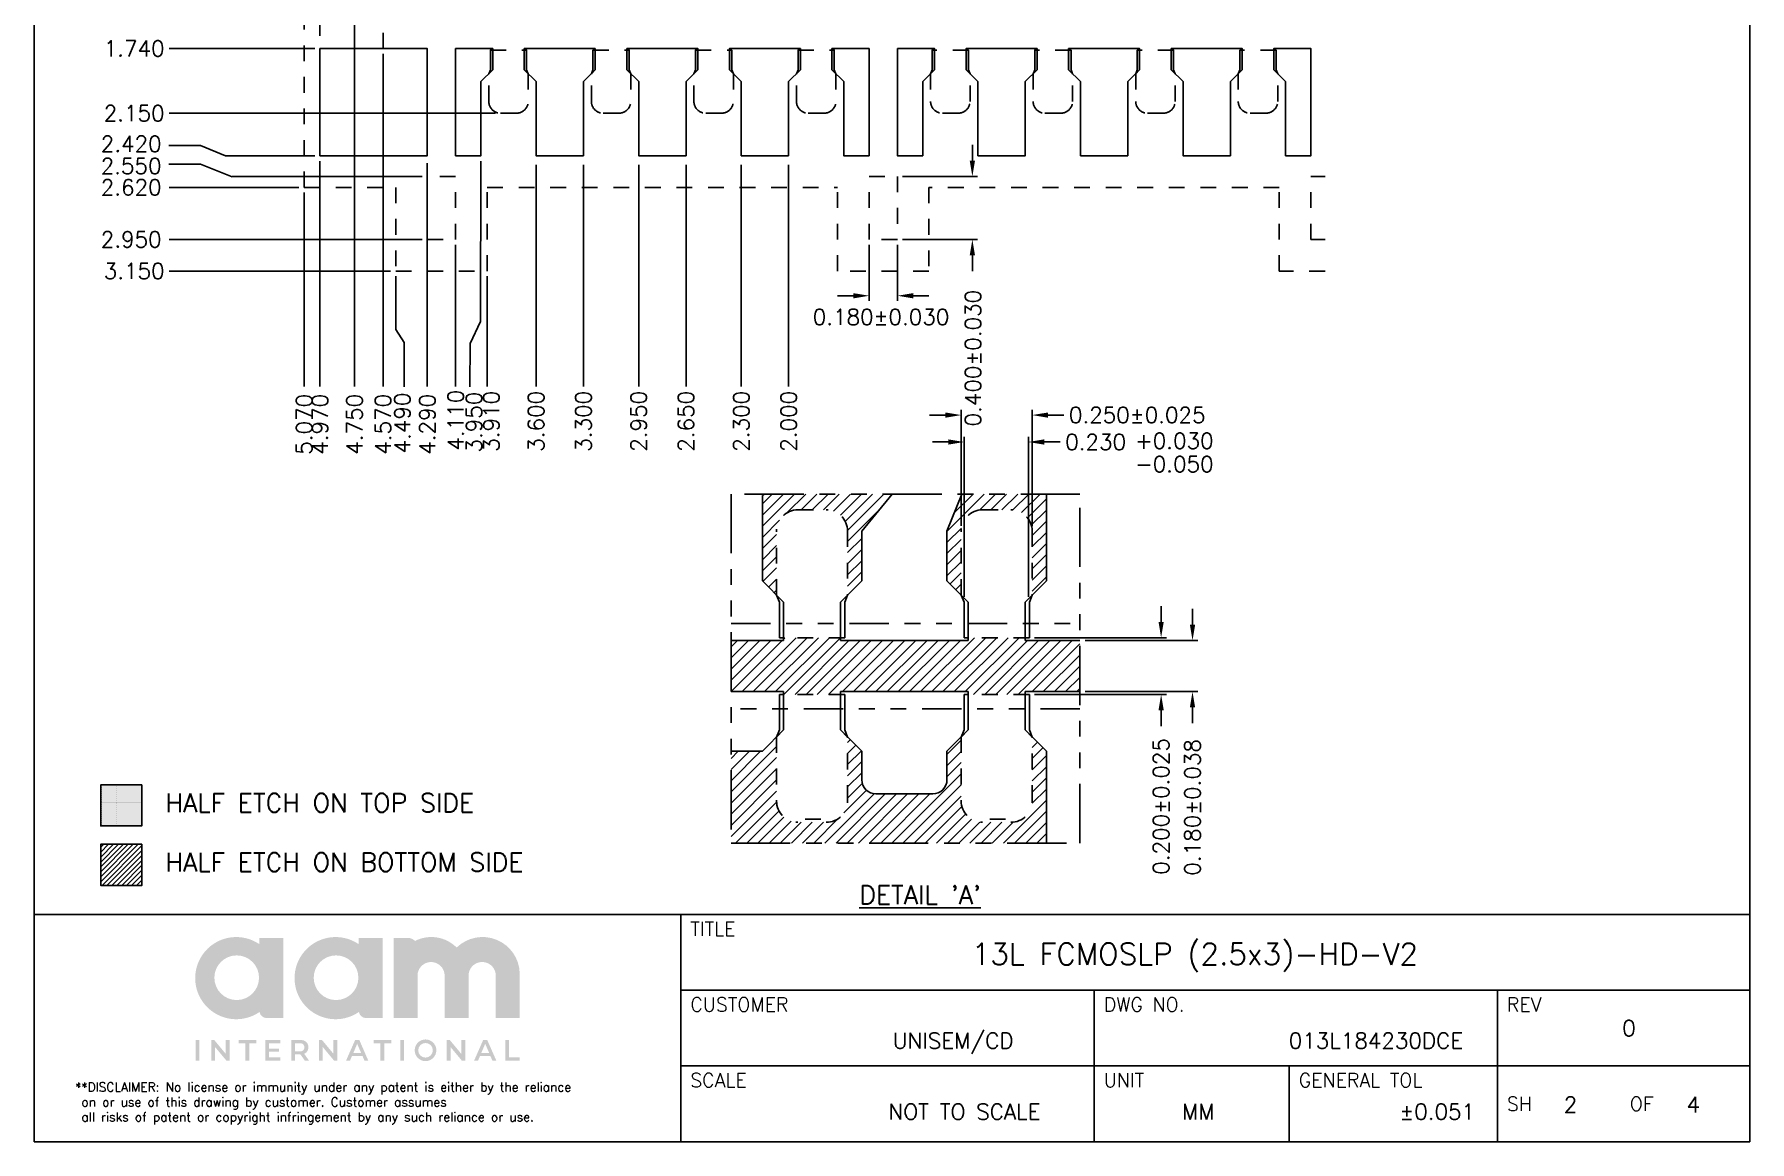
# Model space of a CAD drawing. Extents: x -336 to 28, y -457 to 7.
# Drawn here: x -6.78 to 4.09, y -8.67 to -1.65 of the extents above; entities that cross this region are included whole.
import ezdxf
from ezdxf.enums import TextEntityAlignment as Align

# ---------------------------------------------------------------- set-up
doc = ezdxf.new("R2010")
doc.units = 0
doc.header["$MEASUREMENT"] = 0
doc.linetypes.add('HIDDEN', pattern=[0.375, 0.25, -0.125])
doc.linetypes.add('PHANTOM', pattern=[2.5, 1.25, -0.25, 0.25, -0.25, 0.25, -0.25])
for name, color, linetype in [('2', 7, 'CONTINUOUS'), ('2C', 41, 'CONTINUOUS'), ('2D', 4, 'CONTINUOUS'), ('DRAWING-SHEET', 6, 'CONTINUOUS'), ('logo', 3, 'CONTINUOUS')]:
    doc.layers.add(name, color=color, linetype=linetype)
doc.styles.add('simplex', font='SIMPLEX.SHX')

# ---------------------------------------------------------------- blocks, each defined once
blk = doc.blocks.new('comp logo')
at = {"layer": 'logo', "true_color": 0xaa312c}
h = blk.add_hatch(color=15, dxfattribs=at)
h.dxf.hatch_style = 1
h.paths.add_polyline_path([(-5.48, 4.53), (-7.27, 4.53), (-7.27, 4.08, 1.889057), (-7.24, -0.94, 0.380764), (-6.69, -1.39), (-5.48, -1.39)])
h.paths.add_polyline_path([(-7.28, 1.59, -1), (-10.58, 1.59, -1)], flags=16)
h.paths.add_polyline_path([(1.86, 4.53), (0.07, 4.53), (0.07, 4.08, 1.889057), (0.1, -0.94, 0.380764), (0.65, -1.39), (1.86, -1.39)])
h.paths.add_polyline_path([(0.06, 1.59, -1), (-3.24, 1.59, -1)], flags=16)
h.paths.add_polyline_path([(4.25, 4.31, 0.127425), (3.82, 4.53), (2.66, 4.53), (2.66, -1.39), (4.43, -1.39), (4.43, 1.69, -1.057833), (6.43, 1.69), (6.43, -1.39), (8.2, -1.39), (8.2, 1.69, -1.055561), (10.21, 1.69), (10.21, -1.39), (11.98, -1.39), (11.98, 1.93, 0.652706), (7.32, 3.82, 0.324597)])
at = {"layer": 'logo'}
h = blk.add_hatch(color=7, dxfattribs=at)
h.dxf.hatch_style = 1
h.paths.add_polyline_path([(-11.96, -4.53), (-11.68, -4.53), (-11.68, -3.01), (-11.96, -3.01)])
h.paths.add_polyline_path([(-10.53, -3.53), (-9.69, -4.53), (-9.45, -4.53), (-9.45, -3.01), (-9.74, -3.01), (-9.74, -4.03), (-10.59, -3.01), (-10.81, -3.01), (-10.81, -4.53), (-10.53, -4.53)])
h.paths.add_polyline_path([(-8.29, -3.25), (-8.29, -4.53), (-8, -4.53), (-8, -3.25), (-7.48, -3.25), (-7.48, -3.01), (-8.79, -3.01), (-8.79, -3.25)])
h.paths.add_polyline_path([(-6.82, -3.01), (-6.82, -4.53), (-5.7, -4.53), (-5.7, -4.3), (-6.54, -4.3), (-6.54, -3.88), (-5.8, -3.88), (-5.8, -3.65), (-6.54, -3.65), (-6.54, -3.25), (-5.7, -3.25), (-5.7, -3.01)])
h.paths.add_polyline_path([(-4.9, -3.01), (-4.9, -4.53), (-4.63, -4.53), (-4.63, -4.08), (-4.22, -4.08), (-3.9, -4.53), (-3.59, -4.53), (-3.94, -4.03, 0.813597), (-4.16, -3.01)])
h.paths.add_polyline_path([(-4.63, -3.25), (-4.17, -3.25, -0.813374), (-4.17, -3.85), (-4.63, -3.85)], flags=16)
h.paths.add_polyline_path([(-2.85, -4.53), (-2.57, -4.53), (-2.57, -3.53), (-1.74, -4.53), (-1.5, -4.53), (-1.5, -3.01), (-1.78, -3.01), (-1.78, -4.03), (-2.63, -3.01), (-2.85, -3.01)])
h.paths.add_polyline_path([(-0.85, -4.53), (-0.56, -4.53), (-0.41, -4.18), (0.36, -4.18), (0.51, -4.53), (0.79, -4.53), (0.13, -3.01), (-0.18, -3.01)])
h.paths.add_polyline_path([(-0.03, -3.29), (0.26, -3.96), (-0.31, -3.96)], flags=16)
h.paths.add_polyline_path([(1.69, -3.25), (1.69, -4.53), (1.97, -4.53), (1.97, -3.25), (2.49, -3.25), (2.49, -3.01), (1.19, -3.01), (1.19, -3.25)])
h.paths.add_polyline_path([(3.15, -4.53), (3.43, -4.53), (3.43, -3.01), (3.15, -3.01)])
h.paths.add_polyline_path([(4.22, -3.77, 1), (5.82, -3.77, 1)])
h.paths.add_polyline_path([(5.56, -3.77, -1), (4.48, -3.77, -1)], flags=16)
h.paths.add_polyline_path([(6.81, -3.01), (6.59, -3.01), (6.59, -4.53), (6.87, -4.53), (6.87, -3.53), (7.7, -4.53), (7.95, -4.53), (7.95, -3.01), (7.66, -3.01), (7.66, -4.03)])
h.paths.add_polyline_path([(9.58, -3.01), (9.28, -3.01), (8.61, -4.53), (8.9, -4.53), (9.05, -4.18), (9.81, -4.18), (9.96, -4.53), (10.25, -4.53)])
h.paths.add_polyline_path([(9.43, -3.29), (9.72, -3.96), (9.14, -3.96)], flags=16)
h.paths.add_polyline_path([(10.91, -4.53), (11.98, -4.53), (11.98, -4.3), (11.18, -4.3), (11.18, -3.01), (10.91, -3.01)])

msp = doc.modelspace()

# ---------------------------------------------------------------- hatches: boundary and pattern name
at = {"layer": '2C'}
h = msp.add_hatch(dxfattribs=at)
h.set_pattern_fill('DOTS', color=256, scale=0.1, style=0)
h.set_pattern_definition([(0, (-293.5506014, -232.0617086), (0.003125, 0.00625), [0, -0.00625])])
h.paths.add_polyline_path([(0.85, -1.9), (0.875, -1.875), (0.875, -1.75), (0.86, -1.75), (0.86, -1.875)])
h.paths.add_polyline_path([(1.075, -1.75), (1.09, -1.75), (1.09, -1.875), (1.1, -1.9), (1.075, -1.875)])
h.paths.add_polyline_path([(0.2, -1.9), (0.225, -1.875), (0.225, -1.75), (0.21, -1.75), (0.21, -1.875)])
h.paths.add_polyline_path([(0.425, -1.75), (0.44, -1.75), (0.44, -1.875), (0.45, -1.9), (0.425, -1.875)])
h.paths.add_polyline_path([(-0.45, -1.9), (-0.425, -1.875), (-0.425, -1.75), (-0.44, -1.75), (-0.44, -1.875)])
h.paths.add_polyline_path([(-0.225, -1.75), (-0.21, -1.75), (-0.21, -1.875), (-0.2, -1.9), (-0.225, -1.875)])
h.paths.add_polyline_path([(-1.1, -1.9), (-1.075, -1.875), (-1.075, -1.75), (-1.09, -1.75), (-1.09, -1.875)])
h.paths.add_polyline_path([(-0.875, -1.75), (-0.86, -1.75), (-0.86, -1.875), (-0.85, -1.9), (-0.875, -1.875)])
h.paths.add_polyline_path([(1.3, 3.82), (1.175, 3.82), (1.1417, 3.8), (1.175, 3.81), (1.3, 3.81)])
h.paths.add_polyline_path([(1.1417, 4), (1.175, 3.98), (1.3, 3.98), (1.3, 3.99), (1.175, 3.99)])
h.paths.add_polyline_path([(1.3, 3.22), (1.175, 3.22), (1.1417, 3.2), (1.175, 3.21), (1.3, 3.21)])
h.paths.add_polyline_path([(1.1417, 3.4), (1.175, 3.38), (1.3, 3.38), (1.3, 3.39), (1.175, 3.39)])
h.paths.add_polyline_path([(1.3, 2.62), (1.175, 2.62), (1.1417, 2.6), (1.175, 2.61), (1.3, 2.61)])
h.paths.add_polyline_path([(1.1417, 2.8), (1.175, 2.78), (1.3, 2.78), (1.3, 2.79), (1.175, 2.79)])
h.paths.add_polyline_path([(0.875, 4.85), (0.86, 4.85), (0.86, 4.725), (0.85, 4.7), (0.875, 4.725)])
h.paths.add_polyline_path([(1.1, 4.7), (1.09, 4.725), (1.09, 4.85), (1.075, 4.85), (1.075, 4.725)])
h.paths.add_polyline_path([(0.225, 4.85), (0.21, 4.85), (0.21, 4.725), (0.2, 4.7), (0.225, 4.725)])
h.paths.add_polyline_path([(0.45, 4.7), (0.44, 4.725), (0.44, 4.85), (0.425, 4.85), (0.425, 4.725)])
h.paths.add_polyline_path([(-0.425, 4.85), (-0.44, 4.85), (-0.44, 4.725), (-0.45, 4.7), (-0.425, 4.725)])
h.paths.add_polyline_path([(-0.2, 4.7), (-0.21, 4.725), (-0.21, 4.85), (-0.225, 4.85), (-0.225, 4.725)])
h.paths.add_polyline_path([(-1.075, 4.85), (-1.09, 4.85), (-1.09, 4.725), (-1.1, 4.7), (-1.075, 4.725)])
h.paths.add_polyline_path([(-0.85, 4.7), (-0.86, 4.725), (-0.86, 4.85), (-0.875, 4.85), (-0.875, 4.725)])
h.paths.add_polyline_path([(0.875, 1.75), (0.86, 1.75), (0.86, 1.875), (0.85, 1.9), (0.875, 1.875)])
h.paths.add_polyline_path([(1.1, 1.9), (1.09, 1.875), (1.09, 1.75), (1.075, 1.75), (1.075, 1.875)])
h.paths.add_polyline_path([(0.225, 1.75), (0.21, 1.75), (0.21, 1.875), (0.2, 1.9), (0.225, 1.875)])
h.paths.add_polyline_path([(0.45, 1.9), (0.44, 1.875), (0.44, 1.75), (0.425, 1.75), (0.425, 1.875)])
h.paths.add_polyline_path([(-0.425, 1.75), (-0.44, 1.75), (-0.44, 1.875), (-0.45, 1.9), (-0.425, 1.875)])
h.paths.add_polyline_path([(-0.2, 1.9), (-0.21, 1.875), (-0.21, 1.75), (-0.225, 1.75), (-0.225, 1.875)])
h.paths.add_polyline_path([(-1.3, 2.91), (-1.175, 2.91), (-1.1417, 2.9), (-1.175, 2.92), (-1.3, 2.92)])
h.paths.add_polyline_path([(-1.3, 3.68), (-1.175, 3.68), (-1.1417, 3.7), (-1.175, 3.69), (-1.3, 3.69)])
h.paths.add_polyline_path([(-1.175, 3.52), (-1.1417, 3.5), (-1.175, 3.51), (-1.3, 3.51), (-1.3, 3.52)])
h.paths.add_polyline_path([(-1.1417, 3.1), (-1.175, 3.09), (-1.3, 3.09), (-1.3, 3.08), (-1.175, 3.08)])
h.paths.add_polyline_path([(-1.075, 1.75), (-1.09, 1.75), (-1.09, 1.875), (-1.1, 1.9), (-1.075, 1.875)])
h.paths.add_polyline_path([(-0.85, 1.9), (-0.86, 1.875), (-0.86, 1.75), (-0.875, 1.75), (-0.875, 1.875)])
h.paths.add_polyline_path([(1.3, 0.52), (1.175, 0.52), (1.1417, 0.5), (1.175, 0.51), (1.3, 0.51)])
h.paths.add_polyline_path([(1.1417, 0.7), (1.175, 0.68), (1.3, 0.68), (1.3, 0.69), (1.175, 0.69)])
h.paths.add_polyline_path([(1.3, -0.08), (1.175, -0.08), (1.1417, -0.1), (1.175, -0.09), (1.3, -0.09)])
h.paths.add_polyline_path([(1.1417, 0.1), (1.175, 0.08), (1.3, 0.08), (1.3, 0.09), (1.175, 0.09)])
h.paths.add_polyline_path([(1.3, -0.68), (1.175, -0.68), (1.1417, -0.7), (1.175, -0.69), (1.3, -0.69)])
h.paths.add_polyline_path([(1.1417, -0.5), (1.175, -0.52), (1.3, -0.52), (1.3, -0.51), (1.175, -0.51)])
h.paths.add_polyline_path([(0.875, 1.55), (0.86, 1.55), (0.86, 1.425), (0.85, 1.4), (0.875, 1.425)])
h.paths.add_polyline_path([(1.1, 1.4), (1.09, 1.425), (1.09, 1.55), (1.075, 1.55), (1.075, 1.425)])
h.paths.add_polyline_path([(0.225, 1.55), (0.21, 1.55), (0.21, 1.425), (0.2, 1.4), (0.225, 1.425)])
h.paths.add_polyline_path([(0.45, 1.4), (0.44, 1.425), (0.44, 1.55), (0.425, 1.55), (0.425, 1.425)])
h.paths.add_polyline_path([(-0.425, 1.55), (-0.44, 1.55), (-0.44, 1.425), (-0.45, 1.4), (-0.425, 1.425)])
h.paths.add_polyline_path([(-0.2, 1.4), (-0.21, 1.425), (-0.21, 1.55), (-0.225, 1.55), (-0.225, 1.425)])
h.paths.add_polyline_path([(-1.075, 1.55), (-1.09, 1.55), (-1.09, 1.425), (-1.1, 1.4), (-1.075, 1.425)])
h.paths.add_polyline_path([(-0.85, 1.4), (-0.86, 1.425), (-0.86, 1.55), (-0.875, 1.55), (-0.875, 1.425)])
h.paths.add_polyline_path([(0.875, -1.55), (0.86, -1.55), (0.86, -1.425), (0.85, -1.4), (0.875, -1.425)])
h.paths.add_polyline_path([(1.1, -1.4), (1.09, -1.425), (1.09, -1.55), (1.075, -1.55), (1.075, -1.425)])
h.paths.add_polyline_path([(0.225, -1.55), (0.21, -1.55), (0.21, -1.425), (0.2, -1.4), (0.225, -1.425)])
h.paths.add_polyline_path([(0.45, -1.4), (0.44, -1.425), (0.44, -1.55), (0.425, -1.55), (0.425, -1.425)])
h.paths.add_polyline_path([(-0.425, -1.55), (-0.44, -1.55), (-0.44, -1.425), (-0.45, -1.4), (-0.425, -1.425)])
h.paths.add_polyline_path([(-0.2, -1.4), (-0.21, -1.425), (-0.21, -1.55), (-0.225, -1.55), (-0.225, -1.425)])
h.paths.add_polyline_path([(-1.3, -0.39), (-1.175, -0.39), (-1.1417, -0.4), (-1.175, -0.38), (-1.3, -0.38)])
h.paths.add_polyline_path([(-1.3, 0.38), (-1.175, 0.38), (-1.1417, 0.4), (-1.175, 0.39), (-1.3, 0.39)])
h.paths.add_polyline_path([(-1.175, 0.22), (-1.1417, 0.2), (-1.175, 0.21), (-1.3, 0.21), (-1.3, 0.22)])
h.paths.add_polyline_path([(-1.1417, -0.2), (-1.175, -0.21), (-1.3, -0.21), (-1.3, -0.22), (-1.175, -0.22)])
h.paths.add_polyline_path([(-1.075, -1.55), (-1.09, -1.55), (-1.09, -1.425), (-1.1, -1.4), (-1.075, -1.425)])
h.paths.add_polyline_path([(-0.85, -1.4), (-0.86, -1.425), (-0.86, -1.55), (-0.875, -1.55), (-0.875, -1.425)])
h.paths.add_polyline_path([(-1.5, 3.82), (-1.625, 3.82), (-1.6583, 3.8), (-1.625, 3.81), (-1.5, 3.81)])
h.paths.add_polyline_path([(-1.6583, 4), (-1.625, 3.98), (-1.5, 3.98), (-1.5, 3.99), (-1.625, 3.99)])
h.paths.add_polyline_path([(-1.5, 3.22), (-1.625, 3.22), (-1.6583, 3.2), (-1.625, 3.21), (-1.5, 3.21)])
h.paths.add_polyline_path([(-1.6583, 3.4), (-1.625, 3.38), (-1.5, 3.38), (-1.5, 3.39), (-1.625, 3.39)])
h.paths.add_polyline_path([(-1.5, 2.62), (-1.625, 2.62), (-1.6583, 2.6), (-1.625, 2.61), (-1.5, 2.61)])
h.paths.add_polyline_path([(-1.6583, 2.8), (-1.625, 2.78), (-1.5, 2.78), (-1.5, 2.79), (-1.625, 2.79)])
h.paths.add_polyline_path([(-1.925, 4.85), (-1.94, 4.85), (-1.94, 4.725), (-1.95, 4.7), (-1.925, 4.725)])
h.paths.add_polyline_path([(-1.7, 4.7), (-1.71, 4.725), (-1.71, 4.85), (-1.725, 4.85), (-1.725, 4.725)])
h.paths.add_polyline_path([(-2.575, 4.85), (-2.59, 4.85), (-2.59, 4.725), (-2.6, 4.7), (-2.575, 4.725)])
h.paths.add_polyline_path([(-2.35, 4.7), (-2.36, 4.725), (-2.36, 4.85), (-2.375, 4.85), (-2.375, 4.725)])
h.paths.add_polyline_path([(-3.225, 4.85), (-3.24, 4.85), (-3.24, 4.725), (-3.25, 4.7), (-3.225, 4.725)])
h.paths.add_polyline_path([(-3, 4.7), (-3.01, 4.725), (-3.01, 4.85), (-3.025, 4.85), (-3.025, 4.725)])
h.paths.add_polyline_path([(-3.875, 4.85), (-3.89, 4.85), (-3.89, 4.725), (-3.9, 4.7), (-3.875, 4.725)])
h.paths.add_polyline_path([(-3.65, 4.7), (-3.66, 4.725), (-3.66, 4.85), (-3.675, 4.85), (-3.675, 4.725)])
h.paths.add_polyline_path([(-1.925, 1.75), (-1.94, 1.75), (-1.94, 1.875), (-1.95, 1.9), (-1.925, 1.875)])
h.paths.add_polyline_path([(-1.7, 1.9), (-1.71, 1.875), (-1.71, 1.75), (-1.725, 1.75), (-1.725, 1.875)])
h.paths.add_polyline_path([(-2.575, 1.75), (-2.59, 1.75), (-2.59, 1.875), (-2.6, 1.9), (-2.575, 1.875)])
h.paths.add_polyline_path([(-2.35, 1.9), (-2.36, 1.875), (-2.36, 1.75), (-2.375, 1.75), (-2.375, 1.875)])
h.paths.add_polyline_path([(-3.225, 1.75), (-3.24, 1.75), (-3.24, 1.875), (-3.25, 1.9), (-3.225, 1.875)])
h.paths.add_polyline_path([(-3, 1.9), (-3.01, 1.875), (-3.01, 1.75), (-3.025, 1.75), (-3.025, 1.875)])
h.paths.add_polyline_path([(-4.1, 2.91), (-3.975, 2.91), (-3.9417, 2.9), (-3.975, 2.92), (-4.1, 2.92)])
h.paths.add_polyline_path([(-4.1, 3.68), (-3.975, 3.68), (-3.9417, 3.7), (-3.975, 3.69), (-4.1, 3.69)])
h.paths.add_polyline_path([(-3.975, 3.52), (-3.9417, 3.5), (-3.975, 3.51), (-4.1, 3.51), (-4.1, 3.52)])
h.paths.add_polyline_path([(-3.9417, 3.1), (-3.975, 3.09), (-4.1, 3.09), (-4.1, 3.08), (-3.975, 3.08)])
h.paths.add_polyline_path([(-3.875, 1.75), (-3.89, 1.75), (-3.89, 1.875), (-3.9, 1.9), (-3.875, 1.875)])
h.paths.add_polyline_path([(-3.65, 1.9), (-3.66, 1.875), (-3.66, 1.75), (-3.675, 1.75), (-3.675, 1.875)])
h.paths.add_polyline_path([(-1.5, 0.52), (-1.625, 0.52), (-1.6583, 0.5), (-1.625, 0.51), (-1.5, 0.51)])
h.paths.add_polyline_path([(-1.6583, 0.7), (-1.625, 0.68), (-1.5, 0.68), (-1.5, 0.69), (-1.625, 0.69)])
h.paths.add_polyline_path([(-1.5, -0.08), (-1.625, -0.08), (-1.6583, -0.1), (-1.625, -0.09), (-1.5, -0.09)])
h.paths.add_polyline_path([(-1.6583, 0.1), (-1.625, 0.08), (-1.5, 0.08), (-1.5, 0.09), (-1.625, 0.09)])
h.paths.add_polyline_path([(-1.5, -0.68), (-1.625, -0.68), (-1.6583, -0.7), (-1.625, -0.69), (-1.5, -0.69)])
h.paths.add_polyline_path([(-1.6583, -0.5), (-1.625, -0.52), (-1.5, -0.52), (-1.5, -0.51), (-1.625, -0.51)])
h.paths.add_polyline_path([(-1.925, 1.55), (-1.94, 1.55), (-1.94, 1.425), (-1.95, 1.4), (-1.925, 1.425)])
h.paths.add_polyline_path([(-1.7, 1.4), (-1.71, 1.425), (-1.71, 1.55), (-1.725, 1.55), (-1.725, 1.425)])
h.paths.add_polyline_path([(-2.575, 1.55), (-2.59, 1.55), (-2.59, 1.425), (-2.6, 1.4), (-2.575, 1.425)])
h.paths.add_polyline_path([(-2.35, 1.4), (-2.36, 1.425), (-2.36, 1.55), (-2.375, 1.55), (-2.375, 1.425)])
h.paths.add_polyline_path([(-3.225, 1.55), (-3.24, 1.55), (-3.24, 1.425), (-3.25, 1.4), (-3.225, 1.425)])
h.paths.add_polyline_path([(-3, 1.4), (-3.01, 1.425), (-3.01, 1.55), (-3.025, 1.55), (-3.025, 1.425)])
h.paths.add_polyline_path([(-3.875, 1.55), (-3.89, 1.55), (-3.89, 1.425), (-3.9, 1.4), (-3.875, 1.425)])
h.paths.add_polyline_path([(-3.65, 1.4), (-3.66, 1.425), (-3.66, 1.55), (-3.675, 1.55), (-3.675, 1.425)])
h.paths.add_polyline_path([(-1.95, -1.9), (-1.925, -1.875), (-1.925, -1.75), (-1.94, -1.75), (-1.94, -1.875)])
h.paths.add_polyline_path([(-1.725, -1.75), (-1.71, -1.75), (-1.71, -1.875), (-1.7, -1.9), (-1.725, -1.875)])
h.paths.add_polyline_path([(-1.925, -1.55), (-1.94, -1.55), (-1.94, -1.425), (-1.95, -1.4), (-1.925, -1.425)])
h.paths.add_polyline_path([(-1.7, -1.4), (-1.71, -1.425), (-1.71, -1.55), (-1.725, -1.55), (-1.725, -1.425)])
h.paths.add_polyline_path([(-2.6, -1.9), (-2.575, -1.875), (-2.575, -1.75), (-2.59, -1.75), (-2.59, -1.875)])
h.paths.add_polyline_path([(-2.375, -1.75), (-2.36, -1.75), (-2.36, -1.875), (-2.35, -1.9), (-2.375, -1.875)])
h.paths.add_polyline_path([(-2.575, -1.55), (-2.59, -1.55), (-2.59, -1.425), (-2.6, -1.4), (-2.575, -1.425)])
h.paths.add_polyline_path([(-2.35, -1.4), (-2.36, -1.425), (-2.36, -1.55), (-2.375, -1.55), (-2.375, -1.425)])
h.paths.add_polyline_path([(-3.25, -1.9), (-3.225, -1.875), (-3.225, -1.75), (-3.24, -1.75), (-3.24, -1.875)])
h.paths.add_polyline_path([(-3.025, -1.75), (-3.01, -1.75), (-3.01, -1.875), (-3, -1.9), (-3.025, -1.875)])
h.paths.add_polyline_path([(-3.225, -1.55), (-3.24, -1.55), (-3.24, -1.425), (-3.25, -1.4), (-3.225, -1.425)])
h.paths.add_polyline_path([(-3, -1.4), (-3.01, -1.425), (-3.01, -1.55), (-3.025, -1.55), (-3.025, -1.425)])
h.paths.add_polyline_path([(-4.1, -0.39), (-3.975, -0.39), (-3.9417, -0.4), (-3.975, -0.38), (-4.1, -0.38)])
h.paths.add_polyline_path([(-4.1, 0.38), (-3.975, 0.38), (-3.9417, 0.4), (-3.975, 0.39), (-4.1, 0.39)])
h.paths.add_polyline_path([(-3.975, 0.22), (-3.9417, 0.2), (-3.975, 0.21), (-4.1, 0.21), (-4.1, 0.22)])
h.paths.add_polyline_path([(-3.9417, -0.2), (-3.975, -0.21), (-4.1, -0.21), (-4.1, -0.22), (-3.975, -0.22)])
h.paths.add_polyline_path([(-3.9, -1.9), (-3.875, -1.875), (-3.875, -1.75), (-3.89, -1.75), (-3.89, -1.875)])
h.paths.add_polyline_path([(-3.675, -1.75), (-3.66, -1.75), (-3.66, -1.875), (-3.65, -1.9), (-3.675, -1.875)])
h.paths.add_polyline_path([(-3.875, -1.55), (-3.89, -1.55), (-3.89, -1.425), (-3.9, -1.4), (-3.875, -1.425)])
h.paths.add_polyline_path([(-3.65, -1.4), (-3.66, -1.425), (-3.66, -1.55), (-3.675, -1.55), (-3.675, -1.425)])
h.paths.add_polyline_path([(-4.3, 3.22), (-4.425, 3.22), (-4.4583, 3.2), (-4.425, 3.21), (-4.3, 3.21)])
h.paths.add_polyline_path([(-4.4583, 2.8), (-4.425, 2.78), (-4.3, 2.78), (-4.3, 2.79), (-4.425, 2.79)])
h.paths.add_polyline_path([(-4.3, 2.62), (-4.425, 2.62), (-4.4583, 2.6), (-4.425, 2.61), (-4.3, 2.61)])
h.paths.add_polyline_path([(-4.4583, 3.4), (-4.425, 3.38), (-4.3, 3.38), (-4.3, 3.39), (-4.425, 3.39)])
h.paths.add_polyline_path([(-4.3, 3.82), (-4.425, 3.82), (-4.4583, 3.8), (-4.425, 3.81), (-4.3, 3.81)])
h.paths.add_polyline_path([(-4.4583, 4), (-4.425, 3.98), (-4.3, 3.98), (-4.3, 3.99), (-4.425, 3.99)])
h.paths.add_polyline_path([(-4.3, -0.08), (-4.425, -0.08), (-4.4583, -0.1), (-4.425, -0.09), (-4.3, -0.09)])
h.paths.add_polyline_path([(-4.4583, -0.5), (-4.425, -0.52), (-4.3, -0.52), (-4.3, -0.51), (-4.425, -0.51)])
h.paths.add_polyline_path([(-4.3, -0.68), (-4.425, -0.68), (-4.4583, -0.7), (-4.425, -0.69), (-4.3, -0.69)])
h.paths.add_polyline_path([(-4.4583, 0.1), (-4.425, 0.08), (-4.3, 0.08), (-4.3, 0.09), (-4.425, 0.09)])
h.paths.add_polyline_path([(-4.3, 0.52), (-4.425, 0.52), (-4.4583, 0.5), (-4.425, 0.51), (-4.3, 0.51)])
h.paths.add_polyline_path([(-4.4583, 0.7), (-4.425, 0.68), (-4.3, 0.68), (-4.3, 0.69), (-4.425, 0.69)])
h = msp.add_hatch(dxfattribs=at)
h.set_pattern_fill('DOTS', color=256, scale=0.1, style=0)
h.set_pattern_definition([(0, (0, -0.777099), (0.003125, 0.00625), [0, -0.00625])])
h.paths.add_polyline_path([(-6.0991, -6.406), (-6.3594, -6.406), (-6.3594, -6.6663), (-6.0991, -6.6663)])
at = {"layer": '2D', "linetype": 'ByBlock'}
h = msp.add_hatch(dxfattribs=at)
h.set_pattern_fill('ANSI31', color=256, scale=0.4, style=0)
h.set_pattern_definition([(45, (1.718185, -0.95375), (-0.03535534, 0.03535534), [])])
h.paths.add_polyline_path([(-0.5011, -5.4732), (-0.8611, -5.4732), (-0.8611, -5.4912), (-1.6711, -5.4912), (-1.6711, -5.4732), (-2.0311, -5.4732), (-2.0311, -5.4912), (-2.3644, -5.4912), (-2.3644, -5.8152), (-2.0311, -5.8152), (-2.0311, -5.8332), (-1.6711, -5.8332), (-1.6711, -5.8152), (-0.8611, -5.8152), (-0.8611, -5.8332), (-0.5011, -5.8332), (-0.5011, -5.8152), (-0.1539, -5.8152), (-0.1539, -5.4912), (-0.5011, -5.4912)])
edge = h.paths.add_edge_path()
edge.add_line((-2.3644, -6.1932), (-2.3644, -6.7752))
edge.add_line((-2.3644, -6.7752), (-0.3661, -6.7752))
edge.add_line((-0.3661, -6.7752), (-0.3661, -6.1932))
edge.add_line((-0.3661, -6.1932), (-0.4561, -6.1032))
edge.add_line((-0.4561, -6.1032), (-0.4561, -6.5082))
edge.add_arc((-0.5911, -6.5082), 0.135, -90, 0, ccw=False)
edge.add_line((-0.5911, -6.6432), (-0.7711, -6.6432))
edge.add_arc((-0.7711, -6.5082), 0.135, 180, 270, ccw=False)
edge.add_line((-0.9061, -6.5082), (-0.9061, -6.1032))
edge.add_line((-0.9061, -6.1032), (-0.9961, -6.1932))
edge.add_line((-0.9961, -6.1932), (-0.9961, -6.3732))
edge.add_arc((-1.0861, -6.3732), 0.09, -90, 0, ccw=False)
edge.add_line((-1.0861, -6.4632), (-1.4461, -6.4632))
edge.add_arc((-1.4461, -6.3732), 0.09, 180, 270, ccw=False)
edge.add_line((-1.5361, -6.3732), (-1.5361, -6.1932))
edge.add_line((-1.5361, -6.1932), (-1.6261, -6.1032))
edge.add_line((-1.6261, -6.1032), (-1.6261, -6.5082))
edge.add_arc((-1.7611, -6.5082), 0.135, -90, 0, ccw=False)
edge.add_line((-1.7611, -6.6432), (-1.9411, -6.6432))
edge.add_arc((-1.9411, -6.5082), 0.135, 180, 270, ccw=False)
edge.add_line((-2.0761, -6.5082), (-2.0761, -6.1032))
edge.add_line((-2.0761, -6.1032), (-2.1661, -6.1932))
edge.add_line((-2.1661, -6.1932), (-2.3644, -6.1932))
edge = h.paths.add_edge_path()
edge.add_line((-2.1661, -4.5732), (-2.1661, -5.1132))
edge.add_line((-2.1661, -5.1132), (-2.0761, -5.2032))
edge.add_line((-2.0761, -5.2032), (-2.0761, -4.7982))
edge.add_arc((-1.9411, -4.7982), 0.135, 90, 180, ccw=False)
edge.add_line((-1.9411, -4.6632), (-1.7611, -4.6632))
edge.add_arc((-1.7611, -4.7982), 0.135, 0, 90, ccw=False)
edge.add_line((-1.6261, -4.7982), (-1.6261, -5.2032))
edge.add_line((-1.6261, -5.2032), (-1.5361, -5.1132))
edge.add_line((-1.5361, -5.1132), (-1.5361, -4.7982))
edge.add_line((-1.5361, -4.7982), (-1.3441, -4.5633))
edge.add_line((-1.3441, -4.5633), (-2.1528, -4.5633))
edge.add_line((-2.1528, -4.5633), (-2.1661, -4.5732))
edge = h.paths.add_edge_path()
edge.add_line((-0.9961, -4.7982), (-0.9961, -5.1132))
edge.add_line((-0.9961, -5.1132), (-0.9061, -5.2032))
edge.add_line((-0.9061, -5.2032), (-0.9061, -4.7982))
edge.add_arc((-0.7711, -4.7982), 0.135, 90, 180, ccw=False)
edge.add_line((-0.7711, -4.6632), (-0.5911, -4.6632))
edge.add_arc((-0.5911, -4.7982), 0.135, 0, 90, ccw=False)
edge.add_line((-0.4561, -4.7982), (-0.4561, -5.2032))
edge.add_line((-0.4561, -5.2032), (-0.3661, -5.1132))
edge.add_line((-0.3661, -5.1132), (-0.3661, -4.5633))
edge.add_line((-0.3661, -4.5633), (-0.902, -4.5633))
edge.add_line((-0.902, -4.5633), (-0.9961, -4.7982))
at = {"layer": '2D'}
h = msp.add_hatch(dxfattribs=at)
h.set_pattern_fill('ANSI31', color=256, scale=0.176471, style=0)
h.set_pattern_definition([(45, (10.450803, 2.9273), (-0.015597944, 0.015597944), [])])
h.paths.add_polyline_path([(-6.0991, -6.7825), (-6.3594, -6.7825), (-6.3594, -7.0428), (-6.0991, -7.0428)])

# ---------------------------------------------------------------- linework, layer by layer
at = {"layer": '2'}
for p, q in [((-2.1661, -4.5732), (-2.1528, -4.5633)), ((-1.3441, -4.5633), (-1.5361, -4.7982)), ((-0.9961, -4.7982), (-0.902, -4.5633)), ((-0.3661, -4.5633), (-0.3661, -5.1132)), ((-2.1661, -5.1132), (-2.1661, -4.5732)), ((-1.5361, -4.7982), (-1.5361, -5.1132)), ((-0.9961, -5.1132), (-0.9961, -4.7982)), ((-2.0311, -5.2482), (-2.1661, -5.1132)), ((-1.5361, -5.1132), (-1.6711, -5.2482)), ((-0.8611, -5.2482), (-0.9961, -5.1132)), ((-0.3661, -5.1132), (-0.5011, -5.2482)), ((-2.0311, -5.4912), (-2.0311, -5.2482)), ((-1.6711, -5.2482), (-1.6711, -5.4912)), ((-0.8611, -5.4912), (-0.8611, -5.2482)), ((-0.5011, -5.2482), (-0.5011, -5.4912)), ((-2.3644, -5.4912), (-2.0311, -5.4912)), ((-1.6711, -5.4912), (-0.8611, -5.4912)), ((-0.5011, -5.4912), (-0.1539, -5.4912)), ((-2.3644, -5.8152), (-2.0311, -5.8152)), ((-2.0311, -5.8152), (-2.0311, -6.0582)), ((-1.6711, -6.0582), (-1.6711, -5.8152)), ((-1.6711, -5.8152), (-0.8611, -5.8152)), ((-0.8611, -5.8152), (-0.8611, -6.0582)), ((-0.1539, -5.8152), (-0.5011, -5.8152)), ((-0.5011, -5.8152), (-0.5011, -6.0582)), ((-2.0311, -6.0582), (-2.1661, -6.1932)), ((-1.5361, -6.1932), (-1.6711, -6.0582)), ((-0.8611, -6.0582), (-0.9961, -6.1932)), ((-0.5011, -6.0582), (-0.3661, -6.1932)), ((-2.1661, -6.1932), (-2.3644, -6.1932)), ((-1.5361, -6.3732), (-1.5361, -6.1932)), ((-0.9961, -6.1932), (-0.9961, -6.3732)), ((-0.3661, -6.1932), (-0.3661, -6.7752)), ((-1.0861, -6.4632), (-1.4461, -6.4632))]:
    msp.add_line(p, q, dxfattribs=at)
at = {"layer": '2', "linetype": 'ByBlock'}
msp.add_lwpolyline([(-4.97, -1.74), (-4.97, -2.42), (-4.29, -2.42), (-4.29, -1.74)], close=True, dxfattribs=at)
at = {"layer": '2'}
for points in [[(-3.95, -1.95), (-3.875, -1.875), (-3.875, -1.74), (-4.11, -1.74), (-4.11, -2.42), (-3.95, -2.42)], [(-3.225, -1.74), (-3.675, -1.74), (-3.675, -1.875), (-3.6, -1.95), (-3.6, -2.42), (-3.3, -2.42), (-3.3, -1.95), (-3.225, -1.875)], [(-2.65, -2.42), (-2.65, -1.95), (-2.575, -1.875), (-2.575, -1.74), (-3.025, -1.74), (-3.025, -1.875), (-2.95, -1.95), (-2.95, -2.42)], [(-2, -2.42), (-2, -1.95), (-1.925, -1.875), (-1.925, -1.74), (-2.375, -1.74), (-2.375, -1.875), (-2.3, -1.95), (-2.3, -2.42)], [(-1.49, -1.74), (-1.49, -2.42), (-1.65, -2.42), (-1.65, -1.95), (-1.725, -1.875), (-1.725, -1.74)], [(-1.31, -1.74), (-1.31, -2.42), (-1.15, -2.42), (-1.15, -1.95), (-1.075, -1.875), (-1.075, -1.74)], [(-0.8, -2.42), (-0.8, -1.95), (-0.875, -1.875), (-0.875, -1.74), (-0.425, -1.74), (-0.425, -1.875), (-0.5, -1.95), (-0.5, -2.42)], [(-0.15, -2.42), (-0.15, -1.95), (-0.225, -1.875), (-0.225, -1.74), (0.225, -1.74), (0.225, -1.875), (0.15, -1.95), (0.15, -2.42)], [(0.425, -1.74), (0.875, -1.74), (0.875, -1.875), (0.8, -1.95), (0.8, -2.42), (0.5, -2.42), (0.5, -1.95), (0.425, -1.875)], [(1.15, -1.95), (1.075, -1.875), (1.075, -1.74), (1.31, -1.74), (1.31, -2.42), (1.15, -2.42)]]:
    msp.add_lwpolyline(points, close=True, dxfattribs=at)
at = {"layer": '2', "color": 7}
for points in [[(-6.0991, -6.406), (-6.3594, -6.406), (-6.3594, -6.6663), (-6.0991, -6.6663)], [(-6.0991, -6.7825), (-6.3594, -6.7825), (-6.3594, -7.0428), (-6.0991, -7.0428)]]:
    msp.add_lwpolyline(points, close=True, dxfattribs=at)
at = {"layer": '2'}
for centre, start, end in [((-1.4461, -6.3732), 180, 270), ((-1.0861, -6.3732), 270, 0)]:
    msp.add_arc(centre, 0.09, start, end, dxfattribs=at)
at = {"layer": '2C'}
for p, q in [((-2.0581, -5.2482), (-2.0761, -5.2032)), ((-2.0761, -5.2032), (-2.0311, -5.2482)), ((-1.6711, -5.2482), (-1.6261, -5.2032)), ((-1.6261, -5.2032), (-1.6441, -5.2482)), ((-0.8881, -5.2482), (-0.9061, -5.2032)), ((-0.9061, -5.2032), (-0.8611, -5.2482)), ((-0.5011, -5.2482), (-0.4561, -5.2032)), ((-0.4561, -5.2032), (-0.4741, -5.2482)), ((-2.0581, -5.4732), (-2.0581, -5.2482)), ((-2.0311, -5.2482), (-2.0311, -5.4732)), ((-1.6711, -5.4732), (-1.6711, -5.2482)), ((-1.6441, -5.2482), (-1.6441, -5.4732)), ((-0.8881, -5.4732), (-0.8881, -5.2482)), ((-0.8611, -5.2482), (-0.8611, -5.4732)), ((-0.5011, -5.4732), (-0.5011, -5.2482)), ((-0.4741, -5.2482), (-0.4741, -5.4732)), ((-2.0311, -5.4732), (-2.0581, -5.4732)), ((-1.6441, -5.4732), (-1.6711, -5.4732)), ((-0.8611, -5.4732), (-0.8881, -5.4732)), ((-0.4741, -5.4732), (-0.5011, -5.4732)), ((-2.0311, -5.8332), (-2.0581, -5.8332)), ((-2.0581, -5.8332), (-2.0581, -6.0582)), ((-2.0311, -6.0582), (-2.0311, -5.8332)), ((-1.6441, -5.8332), (-1.6711, -5.8332)), ((-1.6711, -5.8332), (-1.6711, -6.0582)), ((-1.6441, -6.0582), (-1.6441, -5.8332)), ((-0.8611, -5.8332), (-0.8881, -5.8332)), ((-0.8881, -5.8332), (-0.8881, -6.0582)), ((-0.8611, -6.0582), (-0.8611, -5.8332)), ((-0.4741, -5.8332), (-0.5011, -5.8332)), ((-0.5011, -5.8332), (-0.5011, -6.0582)), ((-0.4741, -6.0582), (-0.4741, -5.8332)), ((-2.0581, -6.0582), (-2.0761, -6.1032)), ((-2.0761, -6.1032), (-2.0311, -6.0582)), ((-1.6711, -6.0582), (-1.6261, -6.1032)), ((-1.6261, -6.1032), (-1.6441, -6.0582)), ((-0.8881, -6.0582), (-0.9061, -6.1032)), ((-0.9061, -6.1032), (-0.8611, -6.0582)), ((-0.5011, -6.0582), (-0.4561, -6.1032)), ((-0.4561, -6.1032), (-0.4741, -6.0582))]:
    msp.add_line(p, q, dxfattribs=at)
for points in [[(-3.9, -1.9), (-3.875, -1.875), (-3.875, -1.75), (-3.89, -1.75), (-3.89, -1.875)], [(-3.675, -1.75), (-3.66, -1.75), (-3.66, -1.875), (-3.65, -1.9), (-3.675, -1.875)], [(-3.25, -1.9), (-3.225, -1.875), (-3.225, -1.75), (-3.24, -1.75), (-3.24, -1.875)], [(-3.025, -1.75), (-3.01, -1.75), (-3.01, -1.875), (-3, -1.9), (-3.025, -1.875)], [(-2.6, -1.9), (-2.575, -1.875), (-2.575, -1.75), (-2.59, -1.75), (-2.59, -1.875)], [(-2.375, -1.75), (-2.36, -1.75), (-2.36, -1.875), (-2.35, -1.9), (-2.375, -1.875)], [(-1.95, -1.9), (-1.925, -1.875), (-1.925, -1.75), (-1.94, -1.75), (-1.94, -1.875)], [(-1.725, -1.75), (-1.71, -1.75), (-1.71, -1.875), (-1.7, -1.9), (-1.725, -1.875)], [(-1.1, -1.9), (-1.075, -1.875), (-1.075, -1.75), (-1.09, -1.75), (-1.09, -1.875)], [(-0.875, -1.75), (-0.86, -1.75), (-0.86, -1.875), (-0.85, -1.9), (-0.875, -1.875)], [(-0.45, -1.9), (-0.425, -1.875), (-0.425, -1.75), (-0.44, -1.75), (-0.44, -1.875)], [(-0.225, -1.75), (-0.21, -1.75), (-0.21, -1.875), (-0.2, -1.9), (-0.225, -1.875)], [(0.2, -1.9), (0.225, -1.875), (0.225, -1.75), (0.21, -1.75), (0.21, -1.875)], [(0.425, -1.75), (0.44, -1.75), (0.44, -1.875), (0.45, -1.9), (0.425, -1.875)], [(0.85, -1.9), (0.875, -1.875), (0.875, -1.75), (0.86, -1.75), (0.86, -1.875)], [(1.075, -1.75), (1.09, -1.75), (1.09, -1.875), (1.1, -1.9), (1.075, -1.875)]]:
    msp.add_lwpolyline(points, close=True, dxfattribs=at)
at = {"layer": '2D', "linetype": 'HIDDEN', "ltscale": 0.2}
for p, q in [((-5.07, -2.62), (-5.07, 4.95)), ((-5.07, -2.62), (-4.49, -2.62)), ((-3.91, -2.62), (-1.69, -2.62)), ((1.11, -2.62), (-1.11, -2.62)), ((-1.9411, -4.6632), (-1.7611, -4.6632)), ((-0.7711, -4.6632), (-0.5911, -4.6632)), ((-2.0761, -5.2032), (-2.0761, -4.7982)), ((-1.6261, -4.7982), (-1.6261, -5.2032)), ((-0.9061, -5.2032), (-0.9061, -4.7982)), ((-0.4561, -4.7982), (-0.4561, -5.2032)), ((-2.0581, -5.2482), (-2.0761, -5.2032)), ((-1.6261, -5.2032), (-1.6441, -5.2482)), ((-0.8881, -5.2482), (-0.9061, -5.2032)), ((-0.4561, -5.2032), (-0.4741, -5.2482)), ((-2.0581, -5.4732), (-2.0581, -5.2482)), ((-1.6441, -5.2482), (-1.6441, -5.4732)), ((-0.8881, -5.4732), (-0.8881, -5.2482)), ((-0.4741, -5.2482), (-0.4741, -5.4732)), ((-1.6441, -5.4732), (-2.0581, -5.4732)), ((-0.4741, -5.4732), (-0.8881, -5.4732)), ((-1.6441, -5.8332), (-2.0581, -5.8332)), ((-2.0581, -5.8332), (-2.0581, -6.0582)), ((-1.6441, -6.0582), (-1.6441, -5.8332)), ((-0.4741, -5.8332), (-0.8881, -5.8332)), ((-0.8881, -5.8332), (-0.8881, -6.0582)), ((-0.4741, -6.0582), (-0.4741, -5.8332)), ((-2.0581, -6.0582), (-2.0761, -6.1032)), ((-1.6261, -6.1032), (-1.6441, -6.0582)), ((-0.8881, -6.0582), (-0.9061, -6.1032)), ((-0.4561, -6.1032), (-0.4741, -6.0582)), ((-2.0761, -6.1032), (-2.0761, -6.5082)), ((-1.6261, -6.5082), (-1.6261, -6.1032)), ((-0.9061, -6.1032), (-0.9061, -6.5082)), ((-0.4561, -6.5082), (-0.4561, -6.1032)), ((-1.8948, -6.6242), (-1.7148, -6.6242)), ((-0.7248, -6.6242), (-0.5448, -6.6242))]:
    msp.add_line(p, q, dxfattribs=at)
at = {"layer": '2D', "linetype": 'ByBlock'}
for p, q in [((-4.751, -0.6839), (-4.751, -3.8813)), ((-5.003, -1.74), (-5.9261, -1.74)), ((-4.57, -1.773), (-4.57, -3.8813)), ((-3.858, -2.15), (-5.9261, -2.15)), ((-5.7268, -2.3555), (-5.9268, -2.3555)), ((-5.5693, -2.42), (-5.7268, -2.3555)), ((-0.8352, -2.45), (-0.8352, -2.35)), ((-5.7268, -2.4722), (-5.9268, -2.4722)), ((-5.5268, -2.5541), (-5.7268, -2.4722)), ((-5.003, -2.42), (-5.5693, -2.42)), ((-4.97, -2.453), (-4.97, -3.8813)), ((-4.29, -2.4672), (-4.29, -3.8813)), ((-3.95, -2.453), (-3.9532, -3.4689)), ((-3.6, -2.4766), (-3.6, -3.8813)), ((-3.3, -2.4766), (-3.3, -3.8813)), ((-2.95, -2.4766), (-2.95, -3.8813)), ((-2.65, -2.4766), (-2.65, -3.8813)), ((-2.3, -2.4766), (-2.3, -3.8813)), ((-2, -2.4766), (-2, -3.8813)), ((-4.323, -2.55), (-5.5268, -2.55)), ((-1.277, -2.55), (-0.8022, -2.55)), ((-5.103, -2.62), (-5.9261, -2.62)), ((-5.07, -2.653), (-5.07, -3.8813)), ((-4.323, -2.95), (-5.9261, -2.95)), ((-4.11, -2.983), (-4.11, -3.8813)), ((-1.49, -2.983), (-1.49, -3.3396)), ((-1.31, -2.983), (-1.31, -3.3396)), ((-1.277, -2.95), (-0.8022, -2.95)), ((-4.523, -3.15), (-5.9261, -3.15)), ((-0.8352, -3.05), (-0.8352, -3.15)), ((-4.49, -3.183), (-4.49, -3.5214)), ((-3.91, -3.183), (-3.91, -3.8813)), ((-1.59, -3.3066), (-1.69, -3.3066)), ((-1.21, -3.3066), (-1.11, -3.3066)), ((-3.9532, -3.4689), (-4.0174, -3.6088)), ((-4.49, -3.5214), (-4.4354, -3.6031)), ((-4.4354, -3.6031), (-4.4354, -3.8828)), ((-4.0174, -3.6088), (-4.0191, -3.8838)), ((-1.0061, -4.0629), (-1.1061, -4.0629)), ((-0.9061, -4.7652), (-0.9061, -4.0299)), ((-0.4561, -4.7652), (-0.4561, -4.0299)), ((-0.3561, -4.0629), (-0.2561, -4.0629)), ((-0.9881, -4.2333), (-1.0881, -4.2333)), ((-0.8881, -5.2152), (-0.8881, -4.2003)), ((-0.4797, -5.2138), (-0.4797, -4.2003)), ((-0.3797, -4.2333), (-0.2797, -4.2333)), ((0.3612, -5.3732), (0.3612, -5.2732)), ((0.5601, -5.3912), (0.5601, -5.2912)), ((-0.4411, -5.4732), (0.3942, -5.4732)), ((-0.1209, -5.4912), (0.5931, -5.4912)), ((-0.4411, -5.8332), (0.3942, -5.8332)), ((-0.1209, -5.8152), (0.5931, -5.8152)), ((0.3612, -5.9332), (0.3612, -6.0332)), ((0.5601, -5.9152), (0.5601, -6.0152))]:
    msp.add_line(p, q, dxfattribs=at)
at = {"layer": '2D', "color": 2, "linetype": 'PHANTOM', "ltscale": 0.3}
for p, q in [((-2.3644, -4.5633), (-2.3644, -6.7752)), ((-0.1539, -4.5633), (-2.3644, -4.5633)), ((-0.1539, -6.7752), (-0.1539, -4.5633)), ((-2.3644, -6.7752), (-0.1539, -6.7752))]:
    msp.add_line(p, q, dxfattribs=at)
at = {"layer": '2D', "color": 2, "linetype": 'PHANTOM', "ltscale": 0.2}
for p, q in [((-2.3644, -5.3832), (-0.1539, -5.3832)), ((-0.1539, -5.9232), (-2.3644, -5.9232))]:
    msp.add_line(p, q, dxfattribs=at)
at = {"layer": '2D', "linetype": 'HIDDEN', "ltscale": 0.2}
for points in [[(-4.57, -1.74), (-4.57, -1.56), (-4.97, -1.56), (-4.97, -1.74)], [(-4.11, -2.55), (-4.29, -2.55), (-4.29, -2.95), (-4.11, -2.95)], [(-1.49, -2.55), (-1.31, -2.55), (-1.31, -2.95), (-1.49, -2.95)]]:
    msp.add_lwpolyline(points, close=True, dxfattribs=at)
for points in [[(-3.9, -2.075), (-3.9, -1.9), (-3.89, -1.875), (-3.89, -1.875), (-3.89, -1.75), (-3.66, -1.75), (-3.66, -1.875), (-3.66, -1.875), (-3.65, -1.9), (-3.65, -2.075, -0.4142136), (-3.725, -2.15), (-3.825, -2.15, -0.4142136)], [(-3.25, -2.075), (-3.25, -1.9), (-3.24, -1.875), (-3.24, -1.875), (-3.24, -1.75), (-3.01, -1.75), (-3.01, -1.875), (-3.01, -1.875), (-3, -1.9), (-3, -2.075, -0.4142136), (-3.075, -2.15), (-3.175, -2.15, -0.4142136)], [(-2.6, -2.075), (-2.6, -1.9), (-2.59, -1.875), (-2.59, -1.875), (-2.59, -1.75), (-2.36, -1.75), (-2.36, -1.875), (-2.36, -1.875), (-2.35, -1.9), (-2.35, -2.075, -0.4142136), (-2.425, -2.15), (-2.525, -2.15, -0.4142136)], [(-1.95, -2.075), (-1.95, -1.9), (-1.94, -1.875), (-1.94, -1.875), (-1.94, -1.75), (-1.71, -1.75), (-1.71, -1.875), (-1.71, -1.875), (-1.7, -1.9), (-1.7, -2.075, -0.4142136), (-1.775, -2.15), (-1.875, -2.15, -0.4142136)], [(-0.85, -2.075), (-0.85, -1.9), (-0.86, -1.875), (-0.86, -1.875), (-0.86, -1.75), (-1.09, -1.75), (-1.09, -1.875), (-1.09, -1.875), (-1.1, -1.9), (-1.1, -2.075, 0.4142136), (-1.025, -2.15), (-0.925, -2.15, 0.4142136)], [(-0.2, -2.075), (-0.2, -1.9), (-0.21, -1.875), (-0.21, -1.875), (-0.21, -1.75), (-0.44, -1.75), (-0.44, -1.875), (-0.44, -1.875), (-0.45, -1.9), (-0.45, -2.075, 0.4142136), (-0.375, -2.15), (-0.275, -2.15, 0.4142136)], [(0.45, -2.075), (0.45, -1.9), (0.44, -1.875), (0.44, -1.875), (0.44, -1.75), (0.21, -1.75), (0.21, -1.875), (0.21, -1.875), (0.2, -1.9), (0.2, -2.075, 0.4142136), (0.275, -2.15), (0.375, -2.15, 0.4142136)], [(1.1, -2.075), (1.1, -1.9), (1.09, -1.875), (1.09, -1.875), (1.09, -1.75), (0.86, -1.75), (0.86, -1.875), (0.86, -1.875), (0.85, -1.9), (0.85, -2.075, 0.4142136), (0.925, -2.15), (1.025, -2.15, 0.4142136)]]:
    msp.add_lwpolyline(points, format="xyb", close=True, dxfattribs=at)
for points in [[(1.4, -2.95), (1.31, -2.95), (1.31, -2.55), (1.4, -2.55)], [(-4.49, -2.62), (-4.49, -3.15), (-3.91, -3.15), (-3.91, -2.62)], [(-1.11, -2.62), (-1.11, -3.15), (-1.69, -3.15), (-1.69, -2.62)], [(1.4, -3.15), (1.11, -3.15), (1.11, -2.62)]]:
    msp.add_lwpolyline(points, dxfattribs=at)
for centre, start, end in [((-1.9411, -4.7982), 90, 180), ((-1.7611, -4.7982), 360, 90), ((-0.7711, -4.7982), 90, 180), ((-0.5911, -4.7982), 360, 90), ((-1.9411, -6.5082), 180, 270), ((-1.7611, -6.5082), 270, 0), ((-0.7711, -6.5082), 180, 270), ((-0.5911, -6.5082), 270, 0)]:
    msp.add_arc(centre, 0.135, start, end, dxfattribs=at)
at = {"layer": '2D', "linetype": 'ByBlock'}
for points in [[(-0.8519, -2.45), (-0.8185, -2.45), (-0.8352, -2.55)], [(-0.8519, -3.05), (-0.8185, -3.05), (-0.8352, -2.95)], [(-1.59, -3.29), (-1.59, -3.3233), (-1.49, -3.3066)], [(-1.21, -3.29), (-1.21, -3.3233), (-1.31, -3.3066)], [(-1.0061, -4.0463), (-1.0061, -4.0796), (-0.9061, -4.0629)], [(-0.3561, -4.0463), (-0.3561, -4.0796), (-0.4561, -4.0629)], [(-0.9881, -4.2166), (-0.9881, -4.25), (-0.8881, -4.2333)], [(-0.3797, -4.2166), (-0.3797, -4.25), (-0.4797, -4.2333)], [(0.3446, -5.3732), (0.3779, -5.3732), (0.3612, -5.4732)], [(0.5434, -5.3912), (0.5767, -5.3912), (0.5601, -5.4912)], [(0.3446, -5.9332), (0.3779, -5.9332), (0.3612, -5.8332)], [(0.5434, -5.9152), (0.5767, -5.9152), (0.5601, -5.8152)]]:
    msp.add_solid(points, dxfattribs=at)
at = {"layer": 'DRAWING-SHEET'}
for p, q in [((4.0913, -7.2281), (-6.7803, -7.2281)), ((-2.6827, -7.2281), (-2.6827, -8.667)), ((4.0913, -7.7077), (-2.6827, -7.7077)), ((-0.0625, -8.1873), (-0.0625, -7.7077)), ((4.0913, -8.1873), (-2.6827, -8.1873)), ((1.1736, -8.1873), (1.1736, -8.667))]:
    msp.add_line(p, q, dxfattribs=at)
msp.add_lwpolyline([(-6.7803, 6.6412), (-6.7803, -8.667), (4.0913, -8.667), (4.0913, 6.6412)], close=True, dxfattribs=at)
for points in [[(2.4925, -7.7077), (2.4925, -8.667)], [(-0.0625, -8.1873), (-0.0625, -8.667)]]:
    msp.add_lwpolyline(points, dxfattribs=at)

# ---------------------------------------------------------------- block references
at = {"layer": 'DRAWING-SHEET', "xscale": 0.08578318965517243, "yscale": 0.08578318965517243, "zscale": 0.08578318965517243}
msp.add_blockref('comp logo', (-4.7315, -7.7644), dxfattribs=at)

# ---------------------------------------------------------------- texts
at = {"layer": '2D', "color": 4, "linetype": 'ByBlock', "style": 'simplex'}
for s, p in [('1.740', (-6.3401, -1.79)), ('2.150', (-6.3401, -2.2)), ('2.420', (-6.3591, -2.3942)), ('2.550', (-6.3598, -2.5345)), ('2.620', (-6.3591, -2.67)), ('2.950', (-6.3591, -3)), ('3.150', (-6.3401, -3.2)), ('0.250±0.025', (-0.2231, -4.1129)), ('0.230', (-0.2467, -4.2833)), ('+0.030', (0.1965, -4.2758)), ('-0.050', (0.1965, -4.4239))]:
    msp.add_text(s, height=0.1, dxfattribs=at).set_placement(p)
for s, p in [('0.400%%P0.030', (-0.781, -4.135)), ('5.070', (-5.02, -4.3143)), ('4.970', (-4.92, -4.3143)), ('4.750', (-4.701, -4.3143)), ('4.570', (-4.52, -4.3143)), ('4.490', (-4.3979, -4.3061)), ('4.290', (-4.24, -4.3143)), ('3.950', (-3.943, -4.3001)), ('3.910', (-3.8343, -4.2952)), ('3.600', (-3.55, -4.2952)), ('3.300', (-3.25, -4.2952)), ('2.950', (-2.9, -4.2952)), ('2.650', (-2.6, -4.2952)), ('2.300', (-2.25, -4.2952)), ('2.000', (-1.95, -4.2952)), ('0.180±0.038', (0.6101, -6.9815))]:
    msp.add_text(s, height=0.1, rotation=90, dxfattribs=at).set_placement(p)
at = {"layer": '2D', "style": 'simplex'}
for s, p in [('HALF ETCH ON TOP SIDE', (-5.9496, -6.5786)), ('HALF ETCH ON BOTTOM SIDE', (-5.9496, -6.9551)), ("%%UDETAIL 'A'", (-1.5523, -7.1616))]:
    msp.add_text(s, height=0.117647, dxfattribs=at).set_placement(p)
at = {"layer": '2D', "color": 4, "linetype": 'ByBlock', "insert": (-1.4138, -3.4411), "char_height": 0.1, "attachment_point": 5, "style": 'simplex'}
msp.add_mtext('\\A1;0.180%%P0.030', dxfattribs=at)
at = {"layer": '2D', "color": 4, "linetype": 'ByBlock', "char_height": 0.1, "attachment_point": 5, "rotation": 90, "style": 'simplex'}
for s, insert in [('\\A1;4.110', (-4.11, -4.0952)), ('\\A1;0.200%%P0.025', (0.3612, -6.5424))]:
    msp.add_mtext(s, dxfattribs=dict(at, insert=insert))
at = {"layer": 'DRAWING-SHEET', "color": 7, "style": 'simplex'}
for s, height, p in [('TITLE', 0.08793, (-2.6227, -7.362)), ('CUSTOMER', 0.08793, (-2.6227, -7.8416)), ('DWG NO.', 0.08793, (-0.0026, -7.8416)), ('REV', 0.08793, (2.5525, -7.8416)), ('SCALE', 0.08793, (-2.6227, -8.3212)), ('UNIT', 0.08793, (-0.0026, -8.3212)), ('GENERAL TOL', 0.087932, (1.2335, -8.3212))]:
    msp.add_text(s, height=height, dxfattribs=at).set_placement(p)
for s, height, p in [('13L FCMOSLP (2.5x3)-HD-V2', 0.137493, (-0.8392, -7.4771)), ('SH', 0.08793, (2.5525, -8.4271)), ('2', 0.0999, (2.9122, -8.4321)), ('OF', 0.08793, (3.3319, -8.4271)), ('4', 0.0999, (3.6916, -8.4321))]:
    msp.add_text(s, height=height, dxfattribs=at).set_placement(p, align=Align.MIDDLE_LEFT)
msp.add_text(' 0', height=0.09992, dxfattribs=at).set_placement((3.2919, -7.9475), align=Align.MIDDLE_CENTER)
for s, height, p in [('UNISEM/CD', 0.09992, (-0.9567, -8.1074)), ('013L184230DCE', 0.099922, (1.7228, -8.1074))]:
    msp.add_text(s, height=height, dxfattribs=at).set_placement(p, align=Align.BOTTOM_CENTER)
for s, height, p in [('NOT TO SCALE', 0.099922, (-0.8853, -8.4271)), ('MM', 0.09992, (0.597, -8.4271)), ('%%P0.051', 0.09992, (2.111, -8.4271))]:
    msp.add_text(s, height=height, dxfattribs=at).set_placement(p, align=Align.TOP_CENTER)
at = {"layer": 'DRAWING-SHEET', "color": 7, "insert": (-6.5205, -8.2923), "char_height": 0.056801, "width": 7.448964, "attachment_point": 1, "style": 'simplex'}
msp.add_mtext('**DISCLAIMER: No license or immunity under any patent is either by the reliance \\P on or use of this drawing by customer. Customer assumes\\P all risks of patent or copyright infringement by any such reliance or use.', dxfattribs=at)

doc.saveas('drawing.dxf')
